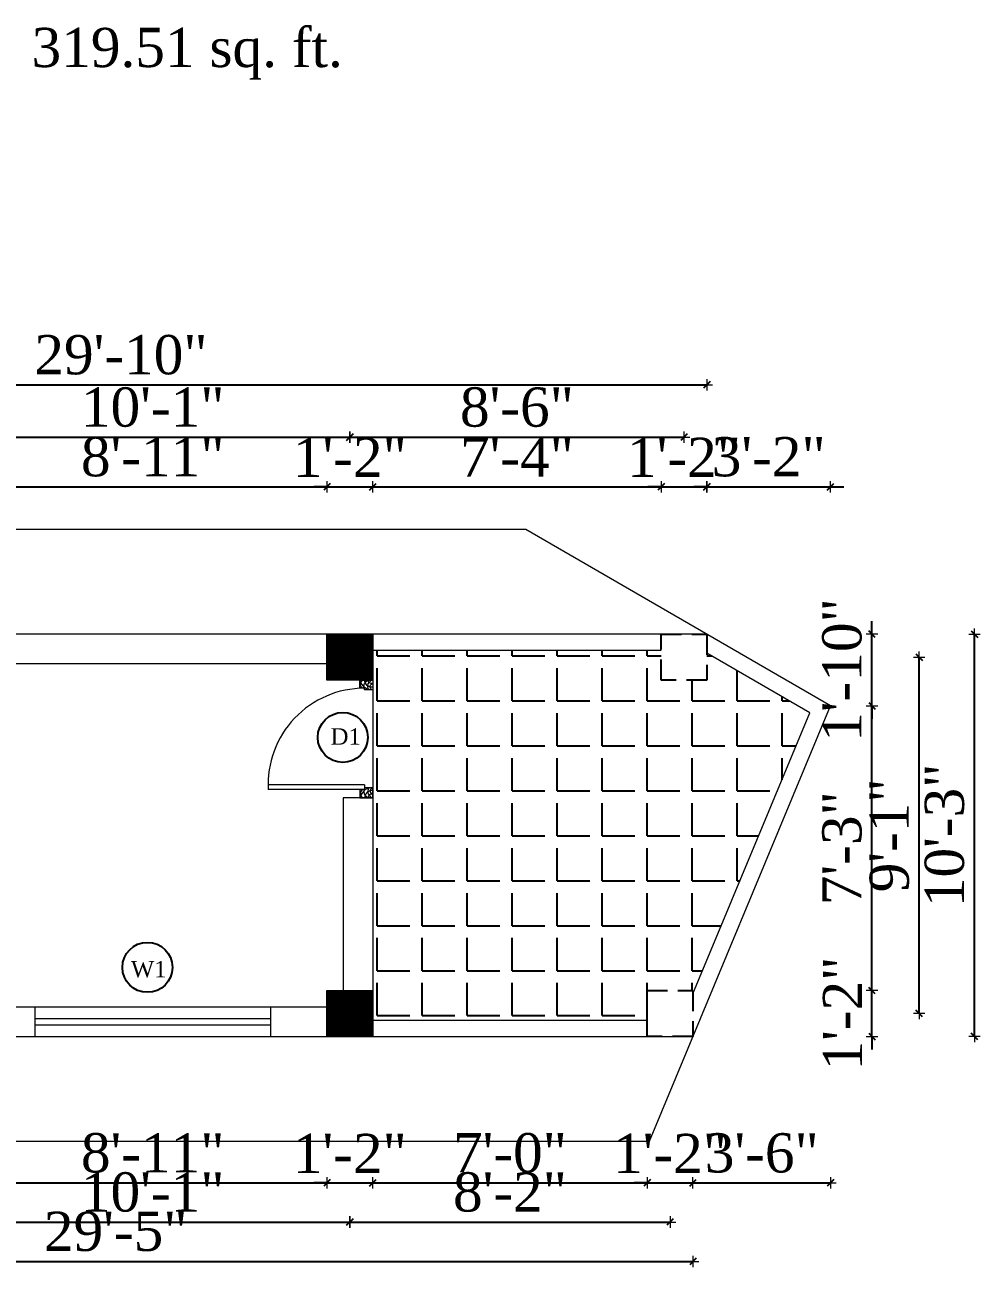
# Model space of a CAD drawing. Header units: inches. Extents: x 2 to 197762, y -33236 to 9.
# Drawn here: x 43865.4 to 44157.4, y -3208.8 to -2828.9 of the extents above; entities that cross this region are included whole.
import ezdxf

# ---------------------------------------------------------------- set-up
doc = ezdxf.new("R2010")
doc.units = ezdxf.units.IN
doc.header["$LTSCALE"] = 5
doc.header["$MEASUREMENT"] = 0
doc.linetypes.add('HIDDEN', pattern=[0.375, 0.25, -0.125])
for name, color, linetype, lineweight in [('A-WALL', 7, 'Continuous', 9), ('Dimension', 7, 'Continuous', 18), ('DOOR', 62, 'Continuous', 0)]:
    doc.layers.add(name, color=color, linetype=linetype, lineweight=lineweight)
doc.layers.add('dim line', color=7, linetype='Continuous', lineweight=15, true_color=0xfab2b2)
doc.layers.add('TEXT', color=6, linetype='Continuous')
doc.layers.add('WALL', color=7, linetype='Continuous')
doc.styles.add('ordinary', font='times.ttf')
doc.dimstyles.new('Copy of 96', dxfattribs={"dimtxt": 7, "dimasz": 4, "dimexe": 0.5, "dimexo": 0.5, "dimgap": 3, "dimtad": 1, "dimdec": 1, "dimzin": 11, "dimdsep": 46, "dimlunit": 4, "dimtxsty": 'ordinary', "dimblk": 'OBLIQUE', "dimcen": 0.09, "dimse1": 1, "dimse2": 1, "dimclrt": 6, "dimazin": 0, "dimtfac": 1, "dimtdec": 1, "dimtix": 1, "dimtmove": 2, "dimatfit": 3, "dimldrblk": 'leader', "dimfxl": 0.5, "dimfxlon": 1, "dimtolj": 1, "dimtzin": 0, "dimarcsym": 0})
pattern_1 = [(45, (17596.34578, 649.34045), (-0.08838834765, 0.08838834765), [])]

# ---------------------------------------------------------------- blocks, each defined once
blk = doc.blocks.new('A$C27B36B59')
at = {"layer": 'DOOR'}
for p, q in [((0, 4), (0, 0)), ((2.5, 4), (0, 4)), ((2.5, 2.5), (2.5, 4)), ((0, 0), (3, 0)), ((3, 2.5), (2.5, 2.5)), ((3, 0), (3, 2.5))]:
    blk.add_line(p, q, dxfattribs=at)
for centre, radius, start, end in [((-1.4, -0.54), 4.75, 22.1411, 72.838), ((1.34, 2.09), 1.64, 45.138, 144.8948), ((2.21, 0.3), 2.49, 83.3149, 152.658), ((0.13, 0.37), 2.05, 349.4875, 93.6805), ((1.96, -0.47), 2.01, 58.7447, 166.495), ((-0.06, 0.32), 1.13, 343.542, 86.947), ((2.08, -0.4), 1.17, 38.2816, 160.1519)]:
    blk.add_arc(centre, radius, start, end, dxfattribs=at)
blk = doc.blocks.new('D2')
at = {"layer": 'DOOR'}
for p, q in [((74473.95, 24047.59), (74473.95, 24018.09)), ((74473.95, 24047.59), (74475.45, 24047.59)), ((74475.45, 24047.59), (74475.45, 24018.13))]:
    blk.add_line(p, q, dxfattribs=at)
blk.add_arc((74473.95, 24047.59), 29.5, 180, 272.9146, dxfattribs=at)
at = {"layer": 'DOOR', "xscale": -1, "rotation": 180}
blk.add_blockref('A$C27B36B59', (74441.95, 24050.09), dxfattribs=at)
at = {"layer": 'DOOR', "rotation": 180}
blk.add_blockref('A$C27B36B59', (74477.95, 24050.09), dxfattribs=at)
blk = doc.blocks.new('oblique')
at = {"color": 0, "lineweight": -2}
blk.add_line((0.25, 0.25), (-0.25, -0.25), dxfattribs=at)
at = {"layer": 'dim line', "lineweight": 9}
for p, q in [((-0.4375, 0), (0.4375, 0)), ((0, 0.4375), (0, -0.4375))]:
    blk.add_line(p, q, dxfattribs=at)
blk = doc.blocks.new('*D218')
at = {"layer": 'A-WALL', "color": 0, "lineweight": -2, "ltscale": 5, "transparency": 16777216}
blk.add_line((43851.23, -3183.04), (43957.73, -3183.04), dxfattribs=at)
at = {"layer": 'Defpoints', "color": 0, "ltscale": 5, "transparency": 16777216}
for p in [(43851.23, -3138.26), (43957.73, -3138.26), (43957.73, -3183.04)]:
    blk.add_point(p, dxfattribs=at)
at = {"layer": 'A-WALL', "color": 0, "lineweight": -2, "ltscale": 5, "transparency": 16777216, "xscale": 4, "yscale": 4, "zscale": 4, "rotation": 180}
blk.add_blockref('oblique', (43851.23, -3183.04), dxfattribs=at)
at = {"layer": 'A-WALL', "color": 0, "lineweight": -2, "ltscale": 5, "transparency": 16777216, "xscale": 4, "yscale": 4, "zscale": 4}
blk.add_blockref('oblique', (43957.73, -3183.04), dxfattribs=at)
at = {"layer": 'A-WALL', "color": 6, "ltscale": 5, "transparency": 16777216, "insert": (43904.48, -3173.94), "char_height": 12, "attachment_point": 5, "style": 'ordinary'}
blk.add_mtext('\\A1;8\'-11"', dxfattribs=at)
blk = doc.blocks.new('_OBLIQUE')
at = {"color": 0, "linetype": 'ByBlock'}
blk.add_line((-0.5, -0.5), (0.5, 0.5), dxfattribs=at)
blk = doc.blocks.new('leader')
at = {"layer": 'Dimension'}
for p, q in [((0, -4.328), (0, 4.328)), ((-4.424, 0), (4.424, 0))]:
    blk.add_line(p, q, dxfattribs=at)
blk = doc.blocks.new('*D185')
at = {"layer": 'A-WALL', "color": 0, "lineweight": -2, "ltscale": 5, "transparency": 16777216}
for p, q in [((43957.73, -3183.04), (43953.73, -3183.04)), ((43957.73, -3183.04), (43971.73, -3183.04)), ((43971.73, -3183.04), (43975.73, -3183.04))]:
    blk.add_line(p, q, dxfattribs=at)
at = {"layer": 'Defpoints', "color": 0, "ltscale": 5, "transparency": 16777216}
for p in [(43957.73, -3138.26), (43971.73, -3138.26), (43971.73, -3183.04)]:
    blk.add_point(p, dxfattribs=at)
at = {"layer": 'A-WALL', "color": 0, "lineweight": -2, "ltscale": 5, "transparency": 16777216, "xscale": 4, "yscale": 4, "zscale": 4}
blk.add_blockref('oblique', (43957.73, -3183.04), dxfattribs=at)
at = {"layer": 'A-WALL', "color": 0, "lineweight": -2, "ltscale": 5, "transparency": 16777216, "xscale": 4, "yscale": 4, "zscale": 4, "rotation": 180}
blk.add_blockref('oblique', (43971.73, -3183.04), dxfattribs=at)
at = {"layer": 'A-WALL', "color": 6, "ltscale": 5, "transparency": 16777216, "insert": (43964.73, -3174.04), "char_height": 12, "attachment_point": 5, "style": 'ordinary'}
blk.add_mtext('\\A1;1\'-2"', dxfattribs=at)
blk = doc.blocks.new('*D186')
at = {"layer": 'A-WALL', "color": 0, "lineweight": -2, "ltscale": 5, "transparency": 16777216}
blk.add_line((43971.73, -3183.04), (44055.6, -3183.04), dxfattribs=at)
at = {"layer": 'Defpoints', "color": 0, "ltscale": 5, "transparency": 16777216}
for p in [(43971.73, -3138.26), (44055.6, -3138.26), (44055.6, -3183.04)]:
    blk.add_point(p, dxfattribs=at)
at = {"layer": 'A-WALL', "color": 0, "lineweight": -2, "ltscale": 5, "transparency": 16777216, "xscale": 4, "yscale": 4, "zscale": 4, "rotation": 180}
blk.add_blockref('oblique', (43971.73, -3183.04), dxfattribs=at)
at = {"layer": 'A-WALL', "color": 0, "lineweight": -2, "ltscale": 5, "transparency": 16777216, "xscale": 4, "yscale": 4, "zscale": 4}
blk.add_blockref('oblique', (44055.6, -3183.04), dxfattribs=at)
at = {"layer": 'A-WALL', "color": 6, "ltscale": 5, "transparency": 16777216, "insert": (44013.67, -3173.92), "char_height": 12, "attachment_point": 5, "style": 'ordinary'}
blk.add_mtext('\\A1;7\'-0"', dxfattribs=at)
blk = doc.blocks.new('*D187')
at = {"layer": 'A-WALL', "color": 0, "lineweight": -2, "ltscale": 5, "transparency": 16777216}
for p, q in [((44055.6, -3183.04), (44051.6, -3183.04)), ((44055.6, -3183.04), (44069.6, -3183.04)), ((44069.6, -3183.04), (44073.6, -3183.04))]:
    blk.add_line(p, q, dxfattribs=at)
at = {"layer": 'Defpoints', "color": 0, "ltscale": 5, "transparency": 16777216}
for p in [(44055.6, -3138.26), (44069.6, -3138.26), (44069.6, -3183.04)]:
    blk.add_point(p, dxfattribs=at)
at = {"layer": 'A-WALL', "color": 0, "lineweight": -2, "ltscale": 5, "transparency": 16777216, "xscale": 4, "yscale": 4, "zscale": 4}
blk.add_blockref('oblique', (44055.6, -3183.04), dxfattribs=at)
at = {"layer": 'A-WALL', "color": 0, "lineweight": -2, "ltscale": 5, "transparency": 16777216, "xscale": 4, "yscale": 4, "zscale": 4, "rotation": 180}
blk.add_blockref('oblique', (44069.6, -3183.04), dxfattribs=at)
at = {"layer": 'A-WALL', "color": 6, "ltscale": 5, "transparency": 16777216, "insert": (44062.6, -3174.04), "char_height": 12, "attachment_point": 5, "style": 'ordinary'}
blk.add_mtext('\\A1;1\'-2"', dxfattribs=at)
blk = doc.blocks.new('*D189')
at = {"layer": 'A-WALL', "color": 0, "lineweight": -2, "ltscale": 5, "transparency": 16777216}
blk.add_line((43844.23, -3195.01), (43964.73, -3195.01), dxfattribs=at)
at = {"layer": 'Defpoints', "color": 0, "ltscale": 5, "transparency": 16777216}
for p in [(43844.23, -3131.26), (43964.73, -3131.26), (43964.73, -3195.01)]:
    blk.add_point(p, dxfattribs=at)
at = {"layer": 'A-WALL', "color": 0, "lineweight": -2, "ltscale": 5, "transparency": 16777216, "xscale": 4, "yscale": 4, "zscale": 4, "rotation": 180}
blk.add_blockref('oblique', (43844.23, -3195.01), dxfattribs=at)
at = {"layer": 'A-WALL', "color": 0, "lineweight": -2, "ltscale": 5, "transparency": 16777216, "xscale": 4, "yscale": 4, "zscale": 4}
blk.add_blockref('oblique', (43964.73, -3195.01), dxfattribs=at)
at = {"layer": 'A-WALL', "color": 6, "ltscale": 5, "transparency": 16777216, "insert": (43904.48, -3185.91), "char_height": 12, "attachment_point": 5, "style": 'ordinary'}
blk.add_mtext('\\A1;10\'-1"', dxfattribs=at)
blk = doc.blocks.new('*D190')
at = {"layer": 'A-WALL', "color": 0, "lineweight": -2, "ltscale": 5, "transparency": 16777216}
blk.add_line((43964.73, -3195.01), (44062.6, -3195.01), dxfattribs=at)
at = {"layer": 'Defpoints', "color": 0, "ltscale": 5, "transparency": 16777216}
for p in [(43964.73, -3131.26), (44062.6, -3131.26), (44062.6, -3195.01)]:
    blk.add_point(p, dxfattribs=at)
at = {"layer": 'A-WALL', "color": 0, "lineweight": -2, "ltscale": 5, "transparency": 16777216, "xscale": 4, "yscale": 4, "zscale": 4, "rotation": 180}
blk.add_blockref('oblique', (43964.73, -3195.01), dxfattribs=at)
at = {"layer": 'A-WALL', "color": 0, "lineweight": -2, "ltscale": 5, "transparency": 16777216, "xscale": 4, "yscale": 4, "zscale": 4}
blk.add_blockref('oblique', (44062.6, -3195.01), dxfattribs=at)
at = {"layer": 'A-WALL', "color": 6, "ltscale": 5, "transparency": 16777216, "insert": (44013.67, -3185.91), "char_height": 12, "attachment_point": 5, "style": 'ordinary'}
blk.add_mtext('\\A1;8\'-2"', dxfattribs=at)
blk = doc.blocks.new('*D191')
at = {"layer": 'A-WALL', "color": 0, "lineweight": -2, "ltscale": 5, "transparency": 16777216}
blk.add_line((43716.73, -3207.06), (44069.6, -3207.06), dxfattribs=at)
at = {"layer": 'Defpoints', "color": 0, "ltscale": 5, "transparency": 16777216}
for p in [(43716.73, -3138.26), (44069.6, -3138.26), (44069.6, -3207.06)]:
    blk.add_point(p, dxfattribs=at)
at = {"layer": 'A-WALL', "color": 0, "lineweight": -2, "ltscale": 5, "transparency": 16777216, "xscale": 4, "yscale": 4, "zscale": 4, "rotation": 180}
blk.add_blockref('oblique', (43716.73, -3207.06), dxfattribs=at)
at = {"layer": 'A-WALL', "color": 0, "lineweight": -2, "ltscale": 5, "transparency": 16777216, "xscale": 4, "yscale": 4, "zscale": 4}
blk.add_blockref('oblique', (44069.6, -3207.06), dxfattribs=at)
at = {"layer": 'A-WALL', "color": 6, "ltscale": 5, "transparency": 16777216, "insert": (43893.17, -3197.94), "char_height": 12, "attachment_point": 5, "style": 'ordinary'}
blk.add_mtext('\\A1;29\'-5"', dxfattribs=at)
blk = doc.blocks.new('*D200')
at = {"layer": 'A-WALL', "color": 0, "lineweight": -2, "ltscale": 5, "transparency": 16777216}
blk.add_line((43851.23, -2970.16), (43957.73, -2970.16), dxfattribs=at)
at = {"layer": 'Defpoints', "color": 0, "ltscale": 5, "transparency": 16777216}
for p in [(43957.73, -2970.16), (43851.23, -3015.27), (43957.73, -3015.27)]:
    blk.add_point(p, dxfattribs=at)
at = {"layer": 'A-WALL', "color": 0, "lineweight": -2, "ltscale": 5, "transparency": 16777216, "xscale": 4, "yscale": 4, "zscale": 4, "rotation": 180}
blk.add_blockref('oblique', (43851.23, -2970.16), dxfattribs=at)
at = {"layer": 'A-WALL', "color": 0, "lineweight": -2, "ltscale": 5, "transparency": 16777216, "xscale": 4, "yscale": 4, "zscale": 4}
blk.add_blockref('oblique', (43957.73, -2970.16), dxfattribs=at)
at = {"layer": 'A-WALL', "color": 6, "ltscale": 5, "transparency": 16777216, "insert": (43904.48, -2961.06), "char_height": 12, "attachment_point": 5, "style": 'ordinary'}
blk.add_mtext('\\A1;8\'-11"', dxfattribs=at)
blk = doc.blocks.new('*D201')
at = {"layer": 'A-WALL', "color": 0, "lineweight": -2, "ltscale": 5, "transparency": 16777216}
for p, q in [((43957.73, -2970.16), (43953.73, -2970.16)), ((43957.73, -2970.16), (43971.73, -2970.16)), ((43971.73, -2970.16), (43975.73, -2970.16))]:
    blk.add_line(p, q, dxfattribs=at)
at = {"layer": 'Defpoints', "color": 0, "ltscale": 5, "transparency": 16777216}
for p in [(43971.73, -2970.16), (43957.73, -3015.27), (43971.73, -3015.27)]:
    blk.add_point(p, dxfattribs=at)
at = {"layer": 'A-WALL', "color": 0, "lineweight": -2, "ltscale": 5, "transparency": 16777216, "xscale": 4, "yscale": 4, "zscale": 4}
blk.add_blockref('oblique', (43957.73, -2970.16), dxfattribs=at)
at = {"layer": 'A-WALL', "color": 0, "lineweight": -2, "ltscale": 5, "transparency": 16777216, "xscale": 4, "yscale": 4, "zscale": 4, "rotation": 180}
blk.add_blockref('oblique', (43971.73, -2970.16), dxfattribs=at)
at = {"layer": 'A-WALL', "color": 6, "ltscale": 5, "transparency": 16777216, "insert": (43964.73, -2961.16), "char_height": 12, "attachment_point": 5, "style": 'ordinary'}
blk.add_mtext('\\A1;1\'-2"', dxfattribs=at)
blk = doc.blocks.new('*D202')
at = {"layer": 'A-WALL', "color": 0, "lineweight": -2, "ltscale": 5, "transparency": 16777216}
blk.add_line((43971.73, -2970.16), (44059.86, -2970.16), dxfattribs=at)
at = {"layer": 'Defpoints', "color": 0, "ltscale": 5, "transparency": 16777216}
for p in [(44059.86, -2970.16), (43971.73, -3015.27), (44059.86, -3015.27)]:
    blk.add_point(p, dxfattribs=at)
at = {"layer": 'A-WALL', "color": 0, "lineweight": -2, "ltscale": 5, "transparency": 16777216, "xscale": 4, "yscale": 4, "zscale": 4, "rotation": 180}
blk.add_blockref('oblique', (43971.73, -2970.16), dxfattribs=at)
at = {"layer": 'A-WALL', "color": 0, "lineweight": -2, "ltscale": 5, "transparency": 16777216, "xscale": 4, "yscale": 4, "zscale": 4}
blk.add_blockref('oblique', (44059.86, -2970.16), dxfattribs=at)
at = {"layer": 'A-WALL', "color": 6, "ltscale": 5, "transparency": 16777216, "insert": (44015.8, -2961.04), "char_height": 12, "attachment_point": 5, "style": 'ordinary'}
blk.add_mtext('\\A1;7\'-4"', dxfattribs=at)
blk = doc.blocks.new('*D203')
at = {"layer": 'A-WALL', "color": 0, "lineweight": -2, "ltscale": 5, "transparency": 16777216}
for p, q in [((44059.86, -2970.16), (44055.86, -2970.16)), ((44059.86, -2970.16), (44073.86, -2970.16)), ((44073.86, -2970.16), (44077.86, -2970.16))]:
    blk.add_line(p, q, dxfattribs=at)
at = {"layer": 'Defpoints', "color": 0, "ltscale": 5, "transparency": 16777216}
for p in [(44073.86, -2970.16), (44059.86, -3015.27), (44073.86, -3015.27)]:
    blk.add_point(p, dxfattribs=at)
at = {"layer": 'A-WALL', "color": 0, "lineweight": -2, "ltscale": 5, "transparency": 16777216, "xscale": 4, "yscale": 4, "zscale": 4}
blk.add_blockref('oblique', (44059.86, -2970.16), dxfattribs=at)
at = {"layer": 'A-WALL', "color": 0, "lineweight": -2, "ltscale": 5, "transparency": 16777216, "xscale": 4, "yscale": 4, "zscale": 4, "rotation": 180}
blk.add_blockref('oblique', (44073.86, -2970.16), dxfattribs=at)
at = {"layer": 'A-WALL', "color": 6, "ltscale": 5, "transparency": 16777216, "insert": (44066.86, -2961.16), "char_height": 12, "attachment_point": 5, "style": 'ordinary'}
blk.add_mtext('\\A1;1\'-2"', dxfattribs=at)
blk = doc.blocks.new('*D204')
at = {"layer": 'A-WALL', "color": 0, "lineweight": -2, "ltscale": 5, "transparency": 16777216}
for p, q in [((44073.86, -2970.16), (44069.86, -2970.16)), ((44073.86, -2970.16), (44111.67, -2970.16)), ((44111.67, -2970.16), (44115.67, -2970.16))]:
    blk.add_line(p, q, dxfattribs=at)
at = {"layer": 'Defpoints', "color": 0, "ltscale": 5, "transparency": 16777216}
for p in [(44111.67, -2970.16), (44073.86, -3015.27), (44111.67, -3037.13)]:
    blk.add_point(p, dxfattribs=at)
at = {"layer": 'A-WALL', "color": 0, "lineweight": -2, "ltscale": 5, "transparency": 16777216, "xscale": 4, "yscale": 4, "zscale": 4}
blk.add_blockref('oblique', (44073.86, -2970.16), dxfattribs=at)
at = {"layer": 'A-WALL', "color": 0, "lineweight": -2, "ltscale": 5, "transparency": 16777216, "xscale": 4, "yscale": 4, "zscale": 4, "rotation": 180}
blk.add_blockref('oblique', (44111.67, -2970.16), dxfattribs=at)
at = {"layer": 'A-WALL', "color": 6, "ltscale": 5, "transparency": 16777216, "insert": (44092.76, -2961.06), "char_height": 12, "attachment_point": 5, "style": 'ordinary'}
blk.add_mtext('\\A1;3\'-2"', dxfattribs=at)
blk = doc.blocks.new('*D205')
at = {"layer": 'A-WALL', "color": 0, "lineweight": -2, "ltscale": 5, "transparency": 16777216}
blk.add_line((44069.6, -3183.04), (44111.67, -3183.04), dxfattribs=at)
at = {"layer": 'Defpoints', "color": 0, "ltscale": 5, "transparency": 16777216}
for p in [(44111.67, -3037.13), (44069.6, -3138.26), (44111.67, -3183.04)]:
    blk.add_point(p, dxfattribs=at)
at = {"layer": 'A-WALL', "color": 0, "lineweight": -2, "ltscale": 5, "transparency": 16777216, "xscale": 4, "yscale": 4, "zscale": 4, "rotation": 180}
blk.add_blockref('oblique', (44069.6, -3183.04), dxfattribs=at)
at = {"layer": 'A-WALL', "color": 0, "lineweight": -2, "ltscale": 5, "transparency": 16777216, "xscale": 4, "yscale": 4, "zscale": 4}
blk.add_blockref('oblique', (44111.67, -3183.04), dxfattribs=at)
at = {"layer": 'A-WALL', "color": 6, "ltscale": 5, "transparency": 16777216, "insert": (44090.64, -3173.94), "char_height": 12, "attachment_point": 5, "style": 'ordinary'}
blk.add_mtext('\\A1;3\'-6"', dxfattribs=at)
blk = doc.blocks.new('*D207')
at = {"layer": 'A-WALL', "color": 0, "lineweight": -2, "ltscale": 5, "transparency": 16777216}
blk.add_line((43844.23, -2954.98), (43964.73, -2954.98), dxfattribs=at)
at = {"layer": 'Defpoints', "color": 0, "ltscale": 5, "transparency": 16777216}
for p in [(43964.73, -2954.98), (43844.23, -3022.27), (43964.73, -3022.27)]:
    blk.add_point(p, dxfattribs=at)
at = {"layer": 'A-WALL', "color": 0, "lineweight": -2, "ltscale": 5, "transparency": 16777216, "xscale": 4, "yscale": 4, "zscale": 4, "rotation": 180}
blk.add_blockref('oblique', (43844.23, -2954.98), dxfattribs=at)
at = {"layer": 'A-WALL', "color": 0, "lineweight": -2, "ltscale": 5, "transparency": 16777216, "xscale": 4, "yscale": 4, "zscale": 4}
blk.add_blockref('oblique', (43964.73, -2954.98), dxfattribs=at)
at = {"layer": 'A-WALL', "color": 6, "ltscale": 5, "transparency": 16777216, "insert": (43904.48, -2945.88), "char_height": 12, "attachment_point": 5, "style": 'ordinary'}
blk.add_mtext('\\A1;10\'-1"', dxfattribs=at)
blk = doc.blocks.new('*D208')
at = {"layer": 'A-WALL', "color": 0, "lineweight": -2, "ltscale": 5, "transparency": 16777216}
blk.add_line((43964.73, -2954.98), (44066.86, -2954.98), dxfattribs=at)
at = {"layer": 'Defpoints', "color": 0, "ltscale": 5, "transparency": 16777216}
for p in [(44066.86, -2954.98), (43964.73, -3022.27), (44066.86, -3022.27)]:
    blk.add_point(p, dxfattribs=at)
at = {"layer": 'A-WALL', "color": 0, "lineweight": -2, "ltscale": 5, "transparency": 16777216, "xscale": 4, "yscale": 4, "zscale": 4, "rotation": 180}
blk.add_blockref('oblique', (43964.73, -2954.98), dxfattribs=at)
at = {"layer": 'A-WALL', "color": 0, "lineweight": -2, "ltscale": 5, "transparency": 16777216, "xscale": 4, "yscale": 4, "zscale": 4}
blk.add_blockref('oblique', (44066.86, -2954.98), dxfattribs=at)
at = {"layer": 'A-WALL', "color": 6, "ltscale": 5, "transparency": 16777216, "insert": (44015.8, -2945.88), "char_height": 12, "attachment_point": 5, "style": 'ordinary'}
blk.add_mtext('\\A1;8\'-6"', dxfattribs=at)
blk = doc.blocks.new('*D209')
at = {"layer": 'A-WALL', "color": 0, "lineweight": -2, "ltscale": 5, "transparency": 16777216}
blk.add_line((43715.69, -2938.98), (44073.86, -2938.98), dxfattribs=at)
at = {"layer": 'Defpoints', "color": 0, "ltscale": 5, "transparency": 16777216}
for p in [(44073.86, -2938.98), (43715.69, -3015.27), (44073.86, -3015.27)]:
    blk.add_point(p, dxfattribs=at)
at = {"layer": 'A-WALL', "color": 0, "lineweight": -2, "ltscale": 5, "transparency": 16777216, "xscale": 4, "yscale": 4, "zscale": 4, "rotation": 180}
blk.add_blockref('oblique', (43715.69, -2938.98), dxfattribs=at)
at = {"layer": 'A-WALL', "color": 0, "lineweight": -2, "ltscale": 5, "transparency": 16777216, "xscale": 4, "yscale": 4, "zscale": 4}
blk.add_blockref('oblique', (44073.86, -2938.98), dxfattribs=at)
at = {"layer": 'A-WALL', "color": 6, "ltscale": 5, "transparency": 16777216, "insert": (43894.77, -2929.86), "char_height": 12, "attachment_point": 5, "style": 'ordinary'}
blk.add_mtext('\\A1;29\'-10"', dxfattribs=at)
blk = doc.blocks.new('*D210')
at = {"layer": 'A-WALL', "color": 0, "lineweight": -2, "ltscale": 5, "transparency": 16777216}
for p, q in [((44124.31, -3124.26), (44124.31, -3120.26)), ((44124.31, -3138.26), (44124.31, -3124.26)), ((44124.31, -3138.26), (44124.31, -3142.26))]:
    blk.add_line(p, q, dxfattribs=at)
at = {"layer": 'Defpoints', "color": 0, "ltscale": 5, "transparency": 16777216}
for p in [(44069.6, -3124.26), (44124.31, -3124.26), (44069.6, -3138.26)]:
    blk.add_point(p, dxfattribs=at)
at = {"layer": 'A-WALL', "color": 0, "lineweight": -2, "ltscale": 5, "transparency": 16777216, "xscale": 4, "yscale": 4, "zscale": 4}
for p, rotation in [((44124.31, -3124.26), 270), ((44124.31, -3138.26), 90)]:
    blk.add_blockref('oblique', p, dxfattribs=dict(at, rotation=rotation))
at = {"layer": 'A-WALL', "color": 6, "ltscale": 5, "transparency": 16777216, "insert": (44115.31, -3131.26), "char_height": 12, "attachment_point": 5, "rotation": 90, "style": 'ordinary'}
blk.add_mtext('\\A1;1\'-2"', dxfattribs=at)
blk = doc.blocks.new('*D211')
at = {"layer": 'A-WALL', "color": 0, "lineweight": -2, "ltscale": 5, "transparency": 16777216}
blk.add_line((44124.31, -3124.26), (44124.31, -3037.13), dxfattribs=at)
at = {"layer": 'Defpoints', "color": 0, "ltscale": 5, "transparency": 16777216}
for p in [(44111.67, -3037.13), (44124.31, -3037.13), (44069.6, -3124.26)]:
    blk.add_point(p, dxfattribs=at)
at = {"layer": 'A-WALL', "color": 0, "lineweight": -2, "ltscale": 5, "transparency": 16777216, "xscale": 4, "yscale": 4, "zscale": 4}
for p, rotation in [((44124.31, -3037.13), 90), ((44124.31, -3124.26), 270)]:
    blk.add_blockref('oblique', p, dxfattribs=dict(at, rotation=rotation))
at = {"layer": 'A-WALL', "color": 6, "ltscale": 5, "transparency": 16777216, "insert": (44115.19, -3080.69), "char_height": 12, "attachment_point": 5, "rotation": 90, "style": 'ordinary'}
blk.add_mtext('\\A1;7\'-3"', dxfattribs=at)
blk = doc.blocks.new('*D212')
at = {"layer": 'A-WALL', "color": 0, "lineweight": -2, "ltscale": 5, "transparency": 16777216}
for p, q in [((44124.31, -3015.27), (44124.31, -3011.27)), ((44124.31, -3037.13), (44124.31, -3015.27)), ((44124.31, -3037.13), (44124.31, -3041.13))]:
    blk.add_line(p, q, dxfattribs=at)
at = {"layer": 'Defpoints', "color": 0, "ltscale": 5, "transparency": 16777216}
for p in [(44073.86, -3015.27), (44124.31, -3015.27), (44111.67, -3037.13)]:
    blk.add_point(p, dxfattribs=at)
at = {"layer": 'A-WALL', "color": 0, "lineweight": -2, "ltscale": 5, "transparency": 16777216, "xscale": 4, "yscale": 4, "zscale": 4}
for p, rotation in [((44124.31, -3015.27), 270), ((44124.31, -3037.13), 90)]:
    blk.add_blockref('oblique', p, dxfattribs=dict(at, rotation=rotation))
at = {"layer": 'A-WALL', "color": 6, "ltscale": 5, "transparency": 16777216, "insert": (44115.2, -3026.2), "char_height": 12, "attachment_point": 5, "rotation": 90, "style": 'ordinary'}
blk.add_mtext('\\A1;1\'-10"', dxfattribs=at)
blk = doc.blocks.new('*D213')
at = {"layer": 'A-WALL', "color": 0, "lineweight": -2, "ltscale": 5, "transparency": 16777216}
blk.add_line((44138.77, -3131.26), (44138.77, -3022.27), dxfattribs=at)
at = {"layer": 'Defpoints', "color": 0, "ltscale": 5, "transparency": 16777216}
for p in [(44066.86, -3022.27), (44138.77, -3022.27), (44062.6, -3131.26)]:
    blk.add_point(p, dxfattribs=at)
at = {"layer": 'A-WALL', "color": 0, "lineweight": -2, "ltscale": 5, "transparency": 16777216, "xscale": 4, "yscale": 4, "zscale": 4}
for p, rotation in [((44138.77, -3022.27), 90), ((44138.77, -3131.26), 270)]:
    blk.add_blockref('oblique', p, dxfattribs=dict(at, rotation=rotation))
at = {"layer": 'A-WALL', "color": 6, "ltscale": 5, "transparency": 16777216, "insert": (44129.65, -3076.77), "char_height": 12, "attachment_point": 5, "rotation": 90, "style": 'ordinary'}
blk.add_mtext('\\A1;9\'-1"', dxfattribs=at)
blk = doc.blocks.new('*D214')
at = {"layer": 'A-WALL', "color": 0, "lineweight": -2, "ltscale": 5, "transparency": 16777216}
blk.add_line((44155.63, -3138.26), (44155.63, -3015.27), dxfattribs=at)
at = {"layer": 'Defpoints', "color": 0, "ltscale": 5, "transparency": 16777216}
for p in [(44073.86, -3015.27), (44155.63, -3015.27), (44069.6, -3138.26)]:
    blk.add_point(p, dxfattribs=at)
at = {"layer": 'A-WALL', "color": 0, "lineweight": -2, "ltscale": 5, "transparency": 16777216, "xscale": 4, "yscale": 4, "zscale": 4}
for p, rotation in [((44155.63, -3015.27), 90), ((44155.63, -3138.26), 270)]:
    blk.add_blockref('oblique', p, dxfattribs=dict(at, rotation=rotation))
at = {"layer": 'A-WALL', "color": 6, "ltscale": 5, "transparency": 16777216, "insert": (44146.52, -3076.77), "char_height": 12, "attachment_point": 5, "rotation": 90, "style": 'ordinary'}
blk.add_mtext('\\A1;10\'-3"', dxfattribs=at)

msp = doc.modelspace()

# ---------------------------------------------------------------- hatches: boundary and pattern name
at = {"layer": 'A-WALL', "ltscale": 5}
h = msp.add_hatch(dxfattribs=at)
h.set_pattern_fill('ANSI31', color=256)
h.set_pattern_definition(pattern_1)
h.paths.add_polyline_path([(43971.73, -3029.27), (43971.73, -3015.27), (43957.73, -3015.27), (43957.73, -3029.27)])
h = msp.add_hatch(dxfattribs=at)
h.set_pattern_fill('ANSI31', color=256)
h.set_pattern_definition(pattern_1)
h.paths.add_polyline_path([(43957.73, -3138.26), (43971.73, -3138.26), (43971.73, -3124.26), (43957.73, -3124.26)])
at = {"layer": 'WALL', "linetype": 'ByBlock', "ltscale": 5, "true_color": 0xf8991e}
h = msp.add_hatch(dxfattribs=at)
h.set_pattern_fill('ANGLE', color=30, scale=50)
h.set_pattern_definition([(0, (15675.562, 649.34), (0, 13.75), [10, -3.75]), (90, (15675.562, 649.34), (-13.75, 8e-16), [10, -3.75])])
h.paths.add_polyline_path([(44105.37, -3039.26), (44073.86, -3021.05), (44073.86, -3029.27), (44059.86, -3029.27), (44059.86, -3020.27), (43971.73, -3020.27), (43971.73, -3065.27), (43971.73, -3133.26), (44055.6, -3133.26), (44055.6, -3124.26), (44069.6, -3124.26), (44069.6, -3125.24)])

# ---------------------------------------------------------------- linework, layer by layer
at = {"layer": 'A-WALL', "ltscale": 5}
for p, q in [((44018.48, -2983.27), (43715.42, -2983.27)), ((44111.67, -3037.13), (44018.48, -2983.27)), ((44073.86, -3015.27), (43715.69, -3015.27)), ((44059.86, -3020.27), (43971.73, -3020.27)), ((44105.37, -3039.26), (44073.86, -3021.05)), ((43957.73, -3024.27), (43851.23, -3024.27)), ((43971.73, -3029.27), (43971.73, -3065.27)), ((44056.29, -3170.26), (44111.67, -3037.13)), ((44069.6, -3125.24), (44105.37, -3039.26)), ((43962.73, -3065.27), (43962.73, -3124.26)), ((43971.73, -3065.27), (43962.73, -3065.27)), ((43971.73, -3065.27), (43971.73, -3124.26)), ((43957.73, -3129.26), (43851.23, -3129.26)), ((43868.48, -3129.26), (43868.48, -3138.26)), ((43940.48, -3129.26), (43940.48, -3138.26)), ((43868.48, -3132.76), (43940.48, -3132.76)), ((43971.73, -3133.26), (44055.6, -3133.26)), ((43868.48, -3134.76), (43940.48, -3134.76)), ((43716.73, -3138.26), (44069.6, -3138.26)), ((43717.01, -3170.26), (44056.29, -3170.26))]:
    msp.add_line(p, q, dxfattribs=at)
for points in [[(43957.73, -3015.27), (43971.73, -3015.27), (43971.73, -3029.27), (43957.73, -3029.27)], [(43957.73, -3124.26), (43971.73, -3124.26), (43971.73, -3138.26), (43957.73, -3138.26)]]:
    msp.add_lwpolyline(points, close=True, dxfattribs=at)
at = {"layer": 'TEXT'}
for centre in [(43962.58, -3046.8), (43902.85, -3117.13)]:
    msp.add_circle(centre, 7.64, dxfattribs=at)
at = {"layer": 'WALL', "color": 2, "linetype": 'HIDDEN', "ltscale": 5}
for points in [[(44059.86, -3015.27), (44073.86, -3015.27), (44073.86, -3029.27), (44059.86, -3029.27)], [(44055.6, -3124.26), (44069.6, -3124.26), (44069.6, -3138.26), (44055.6, -3138.26)]]:
    msp.add_lwpolyline(points, close=True, dxfattribs=at)

# ---------------------------------------------------------------- block references
at = {"layer": 'WALL', "color": 2, "linetype": 'ByBlock', "rotation": 270.0000000001951}
msp.add_blockref('D2', (19921.65, 71412.68), dxfattribs=at)

# ---------------------------------------------------------------- texts
at = {"layer": 'TEXT', "style": 'ordinary'}
msp.add_text('D1', height=5, dxfattribs=at).set_placement((43958.87, -3049.03))
msp.add_text('W1', height=5, rotation=0.0004, dxfattribs=at).set_placement((43897.81, -3120.19))
at = {"layer": 'TEXT', "insert": (43880.71, -2845.72), "char_height": 12, "width": 219.8151, "attachment_point": 8, "rotation": 359.9996, "style": 'ordinary'}
msp.add_mtext('AREA = 319.51 sq. ft.', dxfattribs=at)

# ---------------------------------------------------------------- dimensions: what is measured, and where the dimension line sits
at = {"layer": 'A-WALL', "ltscale": 5}
for base, p1, p2, picture, middle in [((44073.86, -2938.98), (43715.69, -3015.27), (44073.86, -3015.27), '*D209', (43894.77, -2929.86)), ((43964.73466245, -2954.9841743), (43844.23466245, -3022.27081936), (43964.73466245, -3022.27081936), '*D207', (43904.48466245, -2945.8803531)), ((44066.86, -2954.98), (43964.73, -3022.27), (44066.86, -3022.27), '*D208', (44015.8, -2945.88)), ((43957.73466245, -2970.1604387), (43851.23466245, -3015.27081936), (43957.73466245, -3015.27081936), '*D200', (43904.48466245, -2961.0566175)), ((43971.73, -2970.16), (43957.73, -3015.27), (43971.73, -3015.27), '*D201', (43964.73, -2961.16)), ((44059.86, -2970.16), (43971.73, -3015.27), (44059.86, -3015.27), '*D202', (44015.8, -2961.04)), ((44073.86, -2970.16), (44059.86, -3015.27), (44073.86, -3015.27), '*D203', (44066.86, -2961.16)), ((44111.67, -2970.16), (44073.86, -3015.27), (44111.67, -3037.13), '*D204', (44092.76, -2961.06)), ((44111.67, -3183.04), (44069.6, -3138.26), (44111.67, -3037.13), '*D205', (44090.64, -3173.94)), ((43964.73466245, -3195.0131828), (43844.23466245, -3131.26108948), (43964.73466245, -3131.26108948), '*D189', (43904.48466245, -3185.90936161)), ((44062.6, -3195.01), (43964.73, -3131.26), (44062.6, -3131.26), '*D190', (44013.67, -3185.91)), ((44069.6, -3207.06), (43716.73, -3138.26), (44069.6, -3138.26), '*D191', (43893.17, -3197.94)), ((43957.73466245, -3183.04051009), (43851.23466245, -3138.26108948), (43957.73466245, -3138.26108948), '*D218', (43904.48466245, -3173.93668889)), ((43971.73, -3183.04), (43957.73, -3138.26), (43971.73, -3138.26), '*D185', (43964.73, -3174.04)), ((44055.6, -3183.04), (43971.73, -3138.26), (44055.6, -3138.26), '*D186', (44013.67, -3173.92)), ((44069.6, -3183.04), (44055.6, -3138.26), (44069.6, -3138.26), '*D187', (44062.6, -3174.04))]:
    dim = msp.add_linear_dim(base=base, p1=p1, p2=p2, dimstyle='Copy of 96', override={"dimtxt": 12, "dimdec": 0, "dimblk": 'oblique', "dimtdec": 0, "dimarcsym": 1}, dxfattribs=at)
    dim.commit()
    dim.dimension.update_dxf_attribs({"geometry": picture, "text_midpoint": middle})
for base, p1, p2, picture, middle in [((44124.31, -3015.27), (44111.67, -3037.13), (44073.86, -3015.27), '*D212', (44115.2, -3026.2)), ((44155.63, -3015.27), (44069.6, -3138.26), (44073.86, -3015.27), '*D214', (44146.52, -3076.77)), ((44138.77, -3022.27), (44062.6, -3131.26), (44066.86, -3022.27), '*D213', (44129.65, -3076.77)), ((44124.31, -3037.13), (44069.6, -3124.26), (44111.67, -3037.13), '*D211', (44115.19, -3080.69)), ((44124.31, -3124.26), (44069.6, -3138.26), (44069.6, -3124.26), '*D210', (44115.31, -3131.26))]:
    dim = msp.add_linear_dim(base=base, p1=p1, p2=p2, angle=90, dimstyle='Copy of 96', override={"dimtxt": 12, "dimdec": 0, "dimblk": 'oblique', "dimtdec": 0, "dimarcsym": 1}, dxfattribs=at)
    dim.commit()
    dim.dimension.update_dxf_attribs({"geometry": picture, "text_midpoint": middle})

doc.saveas('drawing.dxf')
